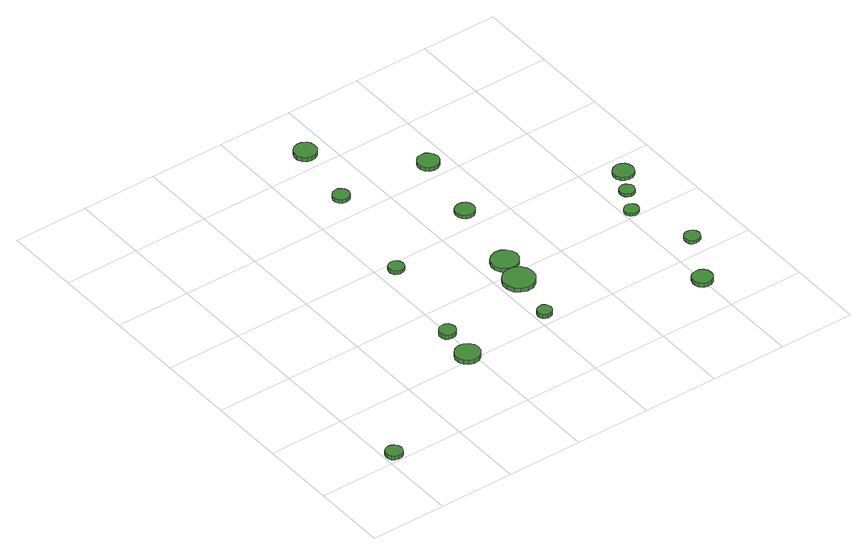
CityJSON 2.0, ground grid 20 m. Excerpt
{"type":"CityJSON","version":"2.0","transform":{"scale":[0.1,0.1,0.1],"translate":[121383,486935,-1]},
"CityObjects":{
"tree1":{"type":"SolitaryVegetationObject","attributes":{"function":"something"},"geometry":[{"type":"MultiSurface","lod":"1","boundaries":[[[0,1,2,3,4,5,6,7,8,9,10,11,12,13,14]],[[15,16,17,18,19,20,21,22,23,24,25,26,27,28,29]],[[0,29,28,1]],[[1,28,27,2]],[[2,27,26,3]],[[3,26,25,4]],[[4,25,24,5]],[[5,24,23,6]],[[6,23,22,7]],[[7,22,21,8]],[[8,21,20,9]],[[9,20,19,10]],[[10,19,18,11]],[[11,18,17,12]],[[12,17,16,13]],[[13,16,15,14]],[[14,15,29,0]]]}]},
"tree2":{"type":"SolitaryVegetationObject","attributes":{"function":"something"},"geometry":[{"type":"MultiSurface","lod":"1","boundaries":[[[30,31,32,33,34,35,36,37,38,39,40,41,42,43,44]],[[45,46,47,48,49,50,51,52,53,54,55,56,57,58,59]],[[30,59,58,31]],[[31,58,57,32]],[[32,57,56,33]],[[33,56,55,34]],[[34,55,54,35]],[[35,54,53,36]],[[36,53,52,37]],[[37,52,51,38]],[[38,51,50,39]],[[39,50,49,40]],[[40,49,48,41]],[[41,48,47,42]],[[42,47,46,43]],[[43,46,45,44]],[[44,45,59,30]]]}]},
"tree3":{"type":"SolitaryVegetationObject","attributes":{"function":"something"},"geometry":[{"type":"MultiSurface","lod":"1","boundaries":[[[60,61,62,63,64,65,66,67,68,69,70,71,72,73,74]],[[75,76,77,78,79,80,81,82,83,84,85,86,87,88,89]],[[60,89,88,61]],[[61,88,87,62]],[[62,87,86,63]],[[63,86,85,64]],[[64,85,84,65]],[[65,84,83,66]],[[66,83,82,67]],[[67,82,81,68]],[[68,81,80,69]],[[69,80,79,70]],[[70,79,78,71]],[[71,78,77,72]],[[72,77,76,73]],[[73,76,75,74]],[[74,75,89,60]]]}]},
"tree4":{"type":"SolitaryVegetationObject","attributes":{"function":"something"},"geometry":[{"type":"MultiSurface","lod":"1","boundaries":[[[90,91,92,93,94,95,96,97,98,99,100,101,102,103,104]],[[105,106,107,108,109,110,111,112,113,114,115,116,117,118,119]],[[90,119,118,91]],[[91,118,117,92]],[[92,117,116,93]],[[93,116,115,94]],[[94,115,114,95]],[[95,114,113,96]],[[96,113,112,97]],[[97,112,111,98]],[[98,111,110,99]],[[99,110,109,100]],[[100,109,108,101]],[[101,108,107,102]],[[102,107,106,103]],[[103,106,105,104]],[[104,105,119,90]]]}]},
"tree5":{"type":"SolitaryVegetationObject","attributes":{"function":"something"},"geometry":[{"type":"MultiSurface","lod":"1","boundaries":[[[120,121,122,123,124,125,126,127,128,129,130,131,132,133,134]],[[135,136,137,138,139,140,141,142,143,144,145,146,147,148,149]],[[120,149,148,121]],[[121,148,147,122]],[[122,147,146,123]],[[123,146,145,124]],[[124,145,144,125]],[[125,144,143,126]],[[126,143,142,127]],[[127,142,141,128]],[[128,141,140,129]],[[129,140,139,130]],[[130,139,138,131]],[[131,138,137,132]],[[132,137,136,133]],[[133,136,135,134]],[[134,135,149,120]]]}]},
"tree6":{"type":"SolitaryVegetationObject","attributes":{"function":"something"},"geometry":[{"type":"MultiSurface","lod":"1","boundaries":[[[150,151,152,153,154,155,156,157,158,159,160,161,162,163,164]],[[165,166,167,168,169,170,171,172,173,174,175,176,177,178,179]],[[150,179,178,151]],[[151,178,177,152]],[[152,177,176,153]],[[153,176,175,154]],[[154,175,174,155]],[[155,174,173,156]],[[156,173,172,157]],[[157,172,171,158]],[[158,171,170,159]],[[159,170,169,160]],[[160,169,168,161]],[[161,168,167,162]],[[162,167,166,163]],[[163,166,165,164]],[[164,165,179,150]]]}]},
"tree7":{"type":"SolitaryVegetationObject","attributes":{"function":"something"},"geometry":[{"type":"MultiSurface","lod":"1","boundaries":[[[180,181,182,183,184,185,186,187,188,189,190,191,192,193,194]],[[195,196,197,198,199,200,201,202,203,204,205,206,207,208,209]],[[180,209,208,181]],[[181,208,207,182]],[[182,207,206,183]],[[183,206,205,184]],[[184,205,204,185]],[[185,204,203,186]],[[186,203,202,187]],[[187,202,201,188]],[[188,201,200,189]],[[189,200,199,190]],[[190,199,198,191]],[[191,198,197,192]],[[192,197,196,193]],[[193,196,195,194]],[[194,195,209,180]]]}]},
"tree8":{"type":"SolitaryVegetationObject","attributes":{"function":"something"},"geometry":[{"type":"MultiSurface","lod":"1","boundaries":[[[210,211,212,213,214,215,216,217,218,219,220,221,222,223,224]],[[225,226,227,228,229,230,231,232,233,234,235,236,237,238,239]],[[210,239,238,211]],[[211,238,237,212]],[[212,237,236,213]],[[213,236,235,214]],[[214,235,234,215]],[[215,234,233,216]],[[216,233,232,217]],[[217,232,231,218]],[[218,231,230,219]],[[219,230,229,220]],[[220,229,228,221]],[[221,228,227,222]],[[222,227,226,223]],[[223,226,225,224]],[[224,225,239,210]]]}]},
"tree9":{"type":"SolitaryVegetationObject","attributes":{"function":"something"},"geometry":[{"type":"MultiSurface","lod":"1","boundaries":[[[240,241,242,243,244,245,246,247,248,249,250,251,252,253,254]],[[255,256,257,258,259,260,261,262,263,264,265,266,267,268,269]],[[240,269,268,241]],[[241,268,267,242]],[[242,267,266,243]],[[243,266,265,244]],[[244,265,264,245]],[[245,264,263,246]],[[246,263,262,247]],[[247,262,261,248]],[[248,261,260,249]],[[249,260,259,250]],[[250,259,258,251]],[[251,258,257,252]],[[252,257,256,253]],[[253,256,255,254]],[[254,255,269,240]]]}]},
"tree10":{"type":"SolitaryVegetationObject","attributes":{"function":"something"},"geometry":[{"type":"MultiSurface","lod":"1","boundaries":[[[270,271,272,273,274,275,276,277,278,279,280,281,282,283,284]],[[285,286,287,288,289,290,291,292,293,294,295,296,297,298,299]],[[270,299,298,271]],[[271,298,297,272]],[[272,297,296,273]],[[273,296,295,274]],[[274,295,294,275]],[[275,294,293,276]],[[276,293,292,277]],[[277,292,291,278]],[[278,291,290,279]],[[279,290,289,280]],[[280,289,288,281]],[[281,288,287,282]],[[282,287,286,283]],[[283,286,285,284]],[[284,285,299,270]]]}]},
"tree11":{"type":"SolitaryVegetationObject","attributes":{"function":"something"},"geometry":[{"type":"MultiSurface","lod":"1","boundaries":[[[300,301,302,303,304,305,306,307,308,309,310,311,312,313,314]],[[315,316,317,318,319,320,321,322,323,324,325,326,327,328,329]],[[300,329,328,301]],[[301,328,327,302]],[[302,327,326,303]],[[303,326,325,304]],[[304,325,324,305]],[[305,324,323,306]],[[306,323,322,307]],[[307,322,321,308]],[[308,321,320,309]],[[309,320,319,310]],[[310,319,318,311]],[[311,318,317,312]],[[312,317,316,313]],[[313,316,315,314]],[[314,315,329,300]]]}]},
"tree12":{"type":"SolitaryVegetationObject","attributes":{"function":"something"},"geometry":[{"type":"MultiSurface","lod":"1","boundaries":[[[330,331,332,333,334,335,336,337,338,339,340,341,342,343,344]],[[345,346,347,348,349,350,351,352,353,354,355,356,357,358,359]],[[330,359,358,331]],[[331,358,357,332]],[[332,357,356,333]],[[333,356,355,334]],[[334,355,354,335]],[[335,354,353,336]],[[336,353,352,337]],[[337,352,351,338]],[[338,351,350,339]],[[339,350,349,340]],[[340,349,348,341]],[[341,348,347,342]],[[342,347,346,343]],[[343,346,345,344]],[[344,345,359,330]]]}]},
"tree13":{"type":"SolitaryVegetationObject","attributes":{"function":"something"},"geometry":[{"type":"MultiSurface","lod":"1","boundaries":[[[360,361,362,363,364,365,366,367,368,369,370,371,372,373,374]],[[375,376,377,378,379,380,381,382,383,384,385,386,387,388,389]],[[360,389,388,361]],[[361,388,387,362]],[[362,387,386,363]],[[363,386,385,364]],[[364,385,384,365]],[[365,384,383,366]],[[366,383,382,367]],[[367,382,381,368]],[[368,381,380,369]],[[369,380,379,370]],[[370,379,378,371]],[[371,378,377,372]],[[372,377,376,373]],[[373,376,375,374]],[[374,375,389,360]]]}]},
"tree14":{"type":"SolitaryVegetationObject","attributes":{"function":"something"},"geometry":[{"type":"MultiSurface","lod":"1","boundaries":[[[390,391,392,393,394,395,396,397,398,399,400,401,402,403,404]],[[405,406,407,408,409,410,411,412,413,414,415,416,417,418,419]],[[390,419,418,391]],[[391,418,417,392]],[[392,417,416,393]],[[393,416,415,394]],[[394,415,414,395]],[[395,414,413,396]],[[396,413,412,397]],[[397,412,411,398]],[[398,411,410,399]],[[399,410,409,400]],[[400,409,408,401]],[[401,408,407,402]],[[402,407,406,403]],[[403,406,405,404]],[[404,405,419,390]]]}]},
"tree15":{"type":"SolitaryVegetationObject","attributes":{"function":"something"},"geometry":[{"type":"MultiSurface","lod":"1","boundaries":[[[420,421,422,423,424,425,426,427,428,429,430,431,432,433,434]],[[435,436,437,438,439,440,441,442,443,444,445,446,447,448,449]],[[420,449,448,421]],[[421,448,447,422]],[[422,447,446,423]],[[423,446,445,424]],[[424,445,444,425]],[[425,444,443,426]],[[426,443,442,427]],[[427,442,441,428]],[[428,441,440,429]],[[429,440,439,430]],[[430,439,438,431]],[[431,438,437,432]],[[432,437,436,433]],[[433,436,435,434]],[[434,435,449,420]]]}]},
"tree16":{"type":"SolitaryVegetationObject","attributes":{"function":"something"},"geometry":[{"type":"MultiSurface","lod":"1","boundaries":[[[450,451,452,453,454,455,456,457,458,459,460,461,462,463,464]],[[465,466,467,468,469,470,471,472,473,474,475,476,477,478,479]],[[450,479,478,451]],[[451,478,477,452]],[[452,477,476,453]],[[453,476,475,454]],[[454,475,474,455]],[[455,474,473,456]],[[456,473,472,457]],[[457,472,471,458]],[[458,471,470,459]],[[459,470,469,460]],[[460,469,468,461]],[[461,468,467,462]],[[462,467,466,463]],[[463,466,465,464]],[[464,465,479,450]]]}]}
},
"vertices":[
[49,25,17],[47,34,17],[42,41,17],[34,46,17],[25,47,17],[16,44,17],[9,38,17],[6,29,17],[6,20,17],[9,12,17],[16,6,17],[25,3,17],[34,4,17],[42,8,17],[47,16,17],[47,16,6],[42,8,6],[34,4,6],[25,3,6],[16,6,6],[9,12,6],[6,20,6],[6,29,6],[9,38,6],[16,44,6],[25,47,6],[34,46,6],[42,41,6],[47,34,6],[49,25,6],
[413,208,27],[410,221,27],[402,232,27],[390,239,27],[377,240,27],[364,236,27],[354,227,27],[349,215,27],[349,201,27],[354,189,27],[364,180,27],[377,176,27],[390,177,27],[402,184,27],[410,195,27],[410,195,15],[402,184,15],[390,177,15],[377,176,15],[364,180,15],[354,189,15],[349,201,15],[349,215,15],[354,227,15],[364,236,15],[377,240,15],[390,239,15],[402,232,15],[410,221,15],[413,208,15],
[418,308,23],[416,317,23],[411,324,23],[403,329,23],[394,329,23],[385,327,23],[379,321,23],[375,313,23],[375,304,23],[379,295,23],[385,289,23],[394,287,23],[403,288,23],[411,292,23],[416,299,23],[416,299,10],[411,292,10],[403,288,10],[394,287,10],[385,289,10],[379,295,10],[375,304,10],[375,313,10],[379,321,10],[385,327,10],[394,329,10],[403,329,10],[411,324,10],[416,317,10],[418,308,10],
[468,578,17],[466,586,17],[462,593,17],[454,597,17],[446,598,17],[438,595,17],[432,590,17],[429,582,17],[429,574,17],[432,566,17],[438,561,17],[446,558,17],[454,559,17],[462,563,17],[466,570,17],[466,570,6],[462,563,6],[454,559,6],[446,558,6],[438,561,6],[432,566,6],[429,574,6],[429,582,6],[432,590,6],[438,595,6],[446,598,6],[454,597,6],[462,593,6],[466,586,6],[468,578,6],
[643,231,23],[641,238,23],[637,245,23],[630,249,23],[622,249,23],[615,247,23],[609,242,23],[606,235,23],[606,227,23],[609,220,23],[615,215,23],[622,212,23],[630,213,23],[637,217,23],[641,223,23],[641,223,10],[637,217,10],[630,213,10],[622,212,10],[615,215,10],[609,220,10],[606,227,10],[606,235,10],[609,242,10],[615,247,10],[622,249,10],[630,249,10],[637,245,10],[641,238,10],[643,231,10],
[692,368,19],[689,384,19],[679,398,19],[664,407,19],[647,408,19],[631,403,19],[618,392,19],[611,376,19],[611,359,19],[618,343,19],[631,332,19],[647,327,19],[664,328,19],[679,337,19],[689,351,19],[689,351,7],[679,337,7],[664,328,7],[647,327,7],[631,332,7],[618,343,7],[611,359,7],[611,376,7],[618,392,7],[631,403,7],[647,408,7],[664,407,7],[679,398,7],[689,384,7],[692,368,7],
[528,871,17],[526,880,17],[521,887,17],[513,892,17],[504,893,17],[495,890,17],[489,884,17],[485,876,17],[485,867,17],[489,859,17],[495,853,17],[504,850,17],[513,851,17],[521,855,17],[526,863,17],[526,863,6],[521,855,6],[513,851,6],[504,850,6],[495,853,6],[489,859,6],[485,867,6],[485,876,6],[489,884,6],[495,890,6],[504,893,6],[513,892,6],[521,887,6],[526,880,6],[528,871,6],
[703,444,17],[700,459,17],[691,471,17],[679,478,17],[664,480,17],[650,475,17],[638,465,17],[632,452,17],[632,437,17],[638,423,17],[650,413,17],[664,409,17],[679,410,17],[691,418,17],[700,430,17],[700,430,6],[691,418,6],[679,410,6],[664,409,6],[650,413,6],[638,423,6],[632,437,6],[632,452,6],[638,465,6],[650,475,6],[664,480,6],[679,478,6],[691,471,6],[700,459,6],[703,444,6],
[567,1054,18],[565,1066,18],[558,1076,18],[547,1082,18],[535,1083,18],[523,1079,18],[514,1071,18],[509,1060,18],[509,1048,18],[514,1036,18],[523,1028,18],[535,1024,18],[547,1026,18],[558,1032,18],[565,1042,18],[565,1042,6],[558,1032,6],[547,1026,6],[535,1024,6],[523,1028,6],[514,1036,6],[509,1048,6],[509,1060,6],[514,1071,6],[523,1079,6],[535,1083,6],[547,1082,6],[558,1076,6],[565,1066,6],[567,1054,6],
[732,653,16],[730,663,16],[724,672,16],[715,677,16],[704,678,16],[694,675,16],[686,668,16],[682,658,16],[682,648,16],[686,638,16],[694,631,16],[704,628,16],[715,629,16],[724,634,16],[730,643,16],[730,643,6],[724,634,6],[715,629,6],[704,628,6],[694,631,6],[686,638,6],[682,648,6],[682,658,6],[686,668,6],[694,675,6],[704,678,6],[715,677,6],[724,672,6],[730,663,6],[732,653,6],
[775,850,17],[772,861,17],[765,871,17],[755,877,17],[744,878,17],[732,874,17],[724,866,17],[719,856,17],[719,844,17],[724,833,17],[732,825,17],[744,822,17],[755,823,17],[765,829,17],[772,838,17],[772,838,6],[765,829,6],[755,823,6],[744,822,6],[732,825,6],[724,833,6],[719,844,6],[719,856,6],[724,866,6],[732,874,6],[744,878,6],[755,877,6],[765,871,6],[772,861,6],[775,850,6],
[1022,108,23],[1020,119,23],[1014,128,23],[1004,133,23],[993,134,23],[983,131,23],[975,124,23],[971,114,23],[971,103,23],[975,93,23],[983,85,23],[993,82,23],[1004,83,23],[1014,89,23],[1020,97,23],[1020,97,10],[1014,89,10],[1004,83,10],[993,82,10],[983,85,10],[975,93,10],[971,103,10],[971,114,10],[975,124,10],[983,131,10],[993,134,10],[1004,133,10],[1014,128,10],[1020,119,10],[1022,108,10],
[1041,421,14],[1040,428,14],[1035,435,14],[1028,439,14],[1020,440,14],[1013,437,14],[1007,432,14],[1003,425,14],[1003,417,14],[1007,409,14],[1013,404,14],[1020,402,14],[1028,403,14],[1035,406,14],[1040,413,14],[1040,413,7],[1035,406,7],[1028,403,7],[1020,402,7],[1013,404,7],[1007,409,7],[1003,417,7],[1003,425,7],[1007,432,7],[1013,437,7],[1020,440,7],[1028,439,7],[1035,435,7],[1040,428,7],[1041,421,7],
[1095,252,16],[1093,261,16],[1088,268,16],[1080,272,16],[1072,273,16],[1064,270,16],[1057,264,16],[1054,257,16],[1054,248,16],[1057,240,16],[1064,234,16],[1072,232,16],[1080,233,16],[1088,237,16],[1093,244,16],[1093,244,7],[1088,237,7],[1080,233,7],[1072,232,7],[1064,234,7],[1057,240,7],[1054,248,7],[1054,257,7],[1057,264,7],[1064,270,7],[1072,273,7],[1080,272,7],[1088,268,7],[1093,261,7],[1095,252,7],
[1078,486,14],[1076,494,14],[1071,501,14],[1064,505,14],[1056,506,14],[1048,503,14],[1042,498,14],[1039,490,14],[1039,482,14],[1042,474,14],[1048,469,14],[1056,466,14],[1064,467,14],[1071,471,14],[1076,478,14],[1076,478,6],[1071,471,6],[1064,467,6],[1056,466,6],[1048,469,6],[1042,474,6],[1039,482,6],[1039,490,6],[1042,498,6],[1048,503,6],[1056,506,6],[1064,505,6],[1071,501,6],[1076,494,6],[1078,486,6],
[1119,546,15],[1117,557,15],[1111,566,15],[1101,572,15],[1090,573,15],[1079,569,15],[1071,562,15],[1066,552,15],[1066,540,15],[1071,530,15],[1079,522,15],[1090,519,15],[1101,520,15],[1111,526,15],[1117,535,15],[1117,535,6],[1111,526,6],[1101,520,6],[1090,519,6],[1079,522,6],[1071,530,6],[1066,540,6],[1066,552,6],[1071,562,6],[1079,569,6],[1090,573,6],[1101,572,6],[1111,566,6],[1117,557,6],[1119,546,6]
]}
